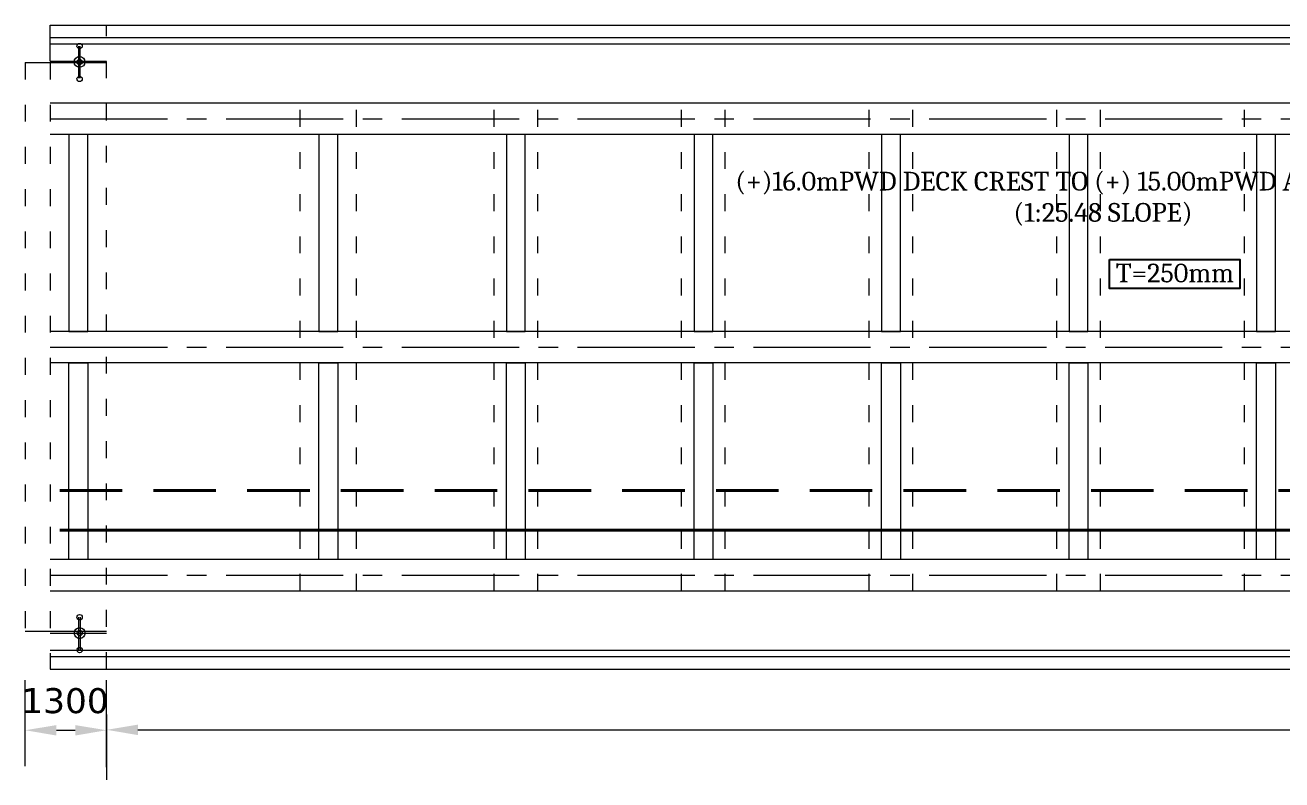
# Model space of a CAD drawing. Header units: millimetres. Extents: x 1475046 to 1606987, y -2702623 to -2509203.
# Drawn here: x 1490147 to 1510251, y -2674397 to -2662324 of the extents above; entities that cross this region are included whole.
import ezdxf

# ---------------------------------------------------------------- set-up
doc = ezdxf.new("R2010")
doc.units = ezdxf.units.MM
doc.header["$LTSCALE"] = 25
doc.header["$MEASUREMENT"] = 0
doc.header["$PDMODE"] = 3
for name, pattern in [('ACAD_ISO03W100', [30, 12, -18]), ('CENTER2', [1.125, 0.75, -0.125, 0.125, -0.125]), ('DASHED', [0.75, 0.5, -0.25])]:
    doc.linetypes.add(name, pattern=pattern)
doc.layers.get('0').update_dxf_attribs({"lineweight": 13})
doc.layers.get('Defpoints').update_dxf_attribs({"color": 230, "lineweight": 9})
for name, color, linetype, lineweight in [('COLUMN', 1, 'Continuous', 25), ('DIMEN', 8, 'Continuous', 9), ('HAJ', 191, 'Continuous', 15), ('Line-1', 7, 'Continuous', 13), ('WALL', 10, 'Continuous', 25)]:
    doc.layers.add(name, color=color, linetype=linetype, lineweight=lineweight)
doc.layers.add('SLOPEEARTH', color=3, linetype='Continuous')
doc.styles.get("Standard").update_dxf_attribs({"font": 'swissl.ttf'})
doc.styles.add('swis lt cn bt', font='verdana.ttf')
doc.dimstyles.new('meter', dxfattribs={"dimtxt": 150, "dimasz": 5, "dimexe": 3, "dimexo": 4, "dimgap": 1, "dimtad": 1, "dimdec": 0, "dimzin": 0, "dimdsep": 46, "dimtxsty": 'swis lt cn bt', "dimblk": 'OBLIQUE', "dimcen": 3, "dimdle": 3, "dimclrd": 8, "dimclre": 8, "dimclrt": 7, "dimadec": 0, "dimazin": 0, "dimtfac": 1, "dimtdec": 0, "dimtofl": 0, "dimtmove": 1, "dimatfit": 2, "dimldrblk": 'OBLIQUE', "dimfxl": 1, "dimtolj": 1, "dimtzin": 0, "dimlwd": 9, "dimlwe": 9, "dimarcsym": 0})

# ---------------------------------------------------------------- blocks, each defined once
blk = doc.blocks.new('*D263')
at = {"layer": 'Defpoints', "color": 0, "ltscale": 100, "transparency": 16777216}
for p in [(1491448, -2673604), (1490148, -2674185), (1491448, -2674199)]:
    blk.add_point(p, dxfattribs=at)
at = {"layer": 'DIMEN', "color": 5, "lineweight": 9, "ltscale": 100, "transparency": 16777216}
for p, q in [((1490148, -2674181), (1490148, -2672804)), ((1491448, -2674195), (1491448, -2672804))]:
    blk.add_line(p, q, dxfattribs=at)
at = {"layer": 'DIMEN', "color": 8, "lineweight": 9, "ltscale": 100, "transparency": 16777216}
blk.add_line((1490648, -2673604), (1490948, -2673604), dxfattribs=at)
at = {"layer": 'DIMEN', "color": 8, "ltscale": 100, "transparency": 16777216}
for points in [[(1490648, -2673521), (1490648, -2673688), (1490148, -2673604)], [(1490948, -2673521), (1490948, -2673688), (1491448, -2673604)]]:
    blk.add_solid(points, dxfattribs=at)
at = {"layer": 'DIMEN', "color": 7, "ltscale": 100, "transparency": 16777216, "insert": (1490785, -2673134), "char_height": 400, "attachment_point": 5, "style": 'swis lt cn bt'}
blk.add_mtext('\\A1;1300', dxfattribs=at)
blk = doc.blocks.new('_Oblique')
at = {"color": 0, "linetype": 'ByBlock', "lineweight": -2}
blk.add_line((-0.5, -0.5), (0.5, 0.5), dxfattribs=at)
blk = doc.blocks.new('*D264')
at = {"layer": 'Defpoints', "color": 0, "ltscale": 100, "transparency": 16777216}
for p in [(1491450, -2673348), (1540550, -2673597), (1540550, -2674332)]:
    blk.add_point(p, dxfattribs=at)
at = {"layer": 'DIMEN', "color": 5, "lineweight": 9, "ltscale": 100, "transparency": 16777216}
for p, q in [((1540550, -2674328), (1540550, -2672797)), ((1491450, -2673352), (1491450, -2674397))]:
    blk.add_line(p, q, dxfattribs=at)
at = {"layer": 'DIMEN', "color": 8, "lineweight": 9, "ltscale": 100, "transparency": 16777216}
for p, q in [((1491950, -2673597), (1515153, -2673597)), ((1540050, -2673597), (1516847, -2673597))]:
    blk.add_line(p, q, dxfattribs=at)
at = {"layer": 'DIMEN', "color": 8, "ltscale": 100, "transparency": 16777216}
for points in [[(1491950, -2673514), (1491950, -2673681), (1491450, -2673597)], [(1540050, -2673514), (1540050, -2673681), (1540550, -2673597)]]:
    blk.add_solid(points, dxfattribs=at)
at = {"layer": 'DIMEN', "color": 7, "ltscale": 100, "transparency": 16777216, "insert": (1516000, -2673597), "char_height": 400, "attachment_point": 5, "style": 'swis lt cn bt'}
blk.add_mtext('\\A1;49100', dxfattribs=at)

msp = doc.modelspace()

# ---------------------------------------------------------------- linework, layer by layer
at = {"lineweight": 0, "ltscale": 100}
for p, q in [((1491004, -2663175), (1491004, -2662660.2)), ((1491029.8, -2663175), (1491029.8, -2662660.2)), ((1491005.2, -2672311.5), (1491005.2, -2671796.7)), ((1491031, -2672311.5), (1491031, -2671796.7))]:
    msp.add_line(p, q, dxfattribs=at)
at = {"color": 2, "linetype": 'CENTER2', "lineweight": 0, "ltscale": 100}
for p, q in [((1490547.8, -2663824.3), (1541451.8, -2663824.3)), ((1490547.8, -2667474.3), (1541451.8, -2667474.3)), ((1490547.8, -2671124.3), (1541451.8, -2671124.3))]:
    msp.add_line(p, q, dxfattribs=at)
at = {"lineweight": 0, "ltscale": 100}
for centre, radius in [((1491017.8, -2662659), 42.9), ((1491017.8, -2662912.8), 85.8), ((1491017.8, -2662912.8), 42.9), ((1491017.8, -2663184.6), 42.9), ((1491019, -2671795.5), 42.9), ((1491019, -2672049.3), 85.8), ((1491019, -2672049.3), 42.9), ((1491019, -2672321.1), 42.9)]:
    msp.add_circle(centre, radius, dxfattribs=at)
at = {"layer": 'COLUMN', "lineweight": 0, "ltscale": 100}
for p, q in [((1541451.8, -2663574.3), (1490547.8, -2663574.3)), ((1541451.8, -2664074.3), (1490547.8, -2664074.3)), ((1541451.8, -2667224.3), (1490547.8, -2667224.3)), ((1541451.8, -2667724.3), (1490547.8, -2667724.3)), ((1541451.8, -2670874.3), (1490547.8, -2670874.3)), ((1490547.8, -2671374.3), (1541451.8, -2671374.3))]:
    msp.add_line(p, q, dxfattribs=at)
for points in [[(1490547.8, -2662898.2), (1491447.8, -2662898.2)], [(1490547.8, -2672049.3), (1491447.8, -2672049.3)]]:
    msp.add_lwpolyline(points, dxfattribs=at)
for points in [[(1490847.8, -2667224.3), (1491147.8, -2667224.3), (1491147.8, -2664074.3), (1490847.8, -2664074.3)], [(1494847.8, -2667224.3), (1495147.8, -2667224.3), (1495147.8, -2664074.3), (1494847.8, -2664074.3)], [(1497847.8, -2667224.3), (1498147.8, -2667224.3), (1498147.8, -2664074.3), (1497847.8, -2664074.3)], [(1500847.8, -2667224.3), (1501147.8, -2667224.3), (1501147.8, -2664074.3), (1500847.8, -2664074.3)], [(1503847.8, -2667224.3), (1504147.8, -2667224.3), (1504147.8, -2664074.3), (1503847.8, -2664074.3)], [(1506847.8, -2667224.3), (1507147.8, -2667224.3), (1507147.8, -2664074.3), (1506847.8, -2664074.3)], [(1509847.8, -2667224.3), (1510147.8, -2667224.3), (1510147.8, -2664074.3), (1509847.8, -2664074.3)], [(1490847.8, -2667724.3), (1491147.8, -2667724.3), (1491147.8, -2670874.3), (1490847.8, -2670874.3)], [(1494847.8, -2667724.3), (1495147.8, -2667724.3), (1495147.8, -2670874.3), (1494847.8, -2670874.3)], [(1497847.8, -2667724.3), (1498147.8, -2667724.3), (1498147.8, -2670874.3), (1497847.8, -2670874.3)], [(1500847.8, -2667724.3), (1501147.8, -2667724.3), (1501147.8, -2670874.3), (1500847.8, -2670874.3)], [(1503847.8, -2667724.3), (1504147.8, -2667724.3), (1504147.8, -2670874.3), (1503847.8, -2670874.3)], [(1506847.8, -2667724.3), (1507147.8, -2667724.3), (1507147.8, -2670874.3), (1506847.8, -2670874.3)], [(1509847.8, -2667724.3), (1510147.8, -2667724.3), (1510147.8, -2670874.3), (1509847.8, -2670874.3)]]:
    msp.add_lwpolyline(points, close=True, dxfattribs=at)
at = {"layer": 'Line-1', "lineweight": 0, "ltscale": 100}
for points in [[(1490547.8, -2662324.3), (1541451.8, -2662324.3)], [(1490547.8, -2672624.3), (1541451.8, -2672624.3)]]:
    msp.add_lwpolyline(points, dxfattribs=at)
for points in [[(1490547.8, -2662524.4, 0.0000731), (1490550, -2662524.3), (1541451.8, -2662524.3)], [(1490547.8, -2662624.4, 0.0001078), (1490551.1, -2662624.3), (1541451.8, -2662624.3)], [(1490547.8, -2672324.2, -0.0001078), (1490551.1, -2672324.3), (1541451.8, -2672324.3)], [(1490547.8, -2672424.3, -0.0000731), (1490550, -2672424.3), (1541451.8, -2672424.3)]]:
    msp.add_lwpolyline(points, format="xyb", dxfattribs=at)
at = {"layer": 'SLOPEEARTH', "lineweight": 0, "ltscale": 100}
msp.add_line((1490547.8, -2662898.2), (1490547.8, -2662324.3), dxfattribs=at)
at = {"layer": 'SLOPEEARTH', "linetype": 'ACAD_ISO03W100', "lineweight": 0, "ltscale": 0.9}
for p, q in [((1491447.8, -2672624.3), (1491447.8, -2662324.3)), ((1490147.8, -2662923.2), (1490147.8, -2672024.3)), ((1490547.8, -2662923.3), (1490547.8, -2672624.3)), ((1494547.8, -2671374.3), (1494547.8, -2663574.3)), ((1495447.8, -2671374.3), (1495447.8, -2663574.3)), ((1497647.8, -2671374.3), (1497647.8, -2663574.3)), ((1498347.8, -2671374.3), (1498347.8, -2663574.3)), ((1500647.8, -2671374.3), (1500647.8, -2663574.3)), ((1501347.8, -2671374.3), (1501347.8, -2663574.3)), ((1503651.7, -2671374.3), (1503651.7, -2663574.3)), ((1504347.8, -2671374.3), (1504347.8, -2663574.3)), ((1506651.7, -2671374.3), (1506651.7, -2663574.3)), ((1507347.8, -2671374.3), (1507347.8, -2663574.3)), ((1509651.7, -2671374.3), (1509651.7, -2663574.3))]:
    msp.add_line(p, q, dxfattribs=at)
at = {"layer": 'SLOPEEARTH', "lineweight": 0, "ltscale": 100}
for points in [[(1490147.8, -2662923.2), (1491447.8, -2662923.4)], [(1491447.8, -2672024.3), (1490147.8, -2672024.3)]]:
    msp.add_lwpolyline(points, dxfattribs=at)
at = {"layer": 'SLOPEEARTH', "lineweight": -2, "ltscale": 100}
msp.add_lwpolyline([(1507495.4, -2666074.6), (1509576.3, -2666074.6), (1509576.3, -2666538.8), (1507495.4, -2666538.8)], close=True, dxfattribs=at)
at = {"layer": 'WALL', "color": 1, "linetype": 'DASHED', "lineweight": 40, "ltscale": 80}
msp.add_line((1490699.6, -2669770.6), (1541333.4, -2669770.6), dxfattribs=at)
at = {"layer": 'WALL', "color": 1, "lineweight": 40}
msp.add_line((1490699.6, -2670401.3), (1541333.4, -2670401.3), dxfattribs=at)

# ---------------------------------------------------------------- texts
at = {"layer": 'DIMEN', "ltscale": 100, "insert": (1501002.7, -2665535.1), "char_height": 300, "width": 12773.656, "attachment_point": 7}
msp.add_mtext('\\pxqc,t0.11905;{\\fCambria|b0|i0|c0|p18;\\C0;(+)16.0mPWD DECK CREST TO (+) 15.00mPWD AT BRIDGE END\\P(1:25.48 SLOPE)}', dxfattribs=at)
at = {"layer": 'HAJ', "lineweight": 18, "ltscale": 15, "insert": (1507595.9, -2666442.2), "char_height": 300, "width": 12349.105, "attachment_point": 7}
msp.add_mtext('\\pxt0.11905;{\\fCambria|b0|i0|c0|p18;T=250mm}', dxfattribs=at)

# ---------------------------------------------------------------- dimensions: what is measured, and where the dimension line sits
at = {"layer": 'DIMEN', "ltscale": 100}
dim = msp.add_linear_dim(base=(1491447.8, -2673604.5), p1=(1490147.8, -2674184.8), p2=(1491447.8, -2674199.3), dimstyle='meter', override={"dimtxt": 400, "dimasz": 500, "dimexe": 800, "dimtad": 0, "dimpost": '', "dimsah": 1, "dimdle": 300, "dimclre": 5, "dimfxl": 800, "dimfxlon": 1}, dxfattribs=at)
dim.commit()
dim.dimension.update_dxf_attribs({"geometry": '*D263', "text_midpoint": (1490784.8, -2673134.2), "dimtype": 160})
dim = msp.add_linear_dim(base=(1540549.8, -2673597.5), p1=(1491449.8, -2673347.5), p2=(1540549.8, -2674332), dimstyle='meter', override={"dimtxt": 400, "dimasz": 500, "dimexe": 800, "dimtad": 0, "dimpost": '', "dimsah": 1, "dimdle": 300, "dimclre": 5, "dimfxl": 800, "dimfxlon": 1}, dxfattribs=at)
dim.commit()
dim.dimension.update_dxf_attribs({"geometry": '*D264', "text_midpoint": (1515999.8, -2673597.5)})

doc.saveas('drawing.dxf')
